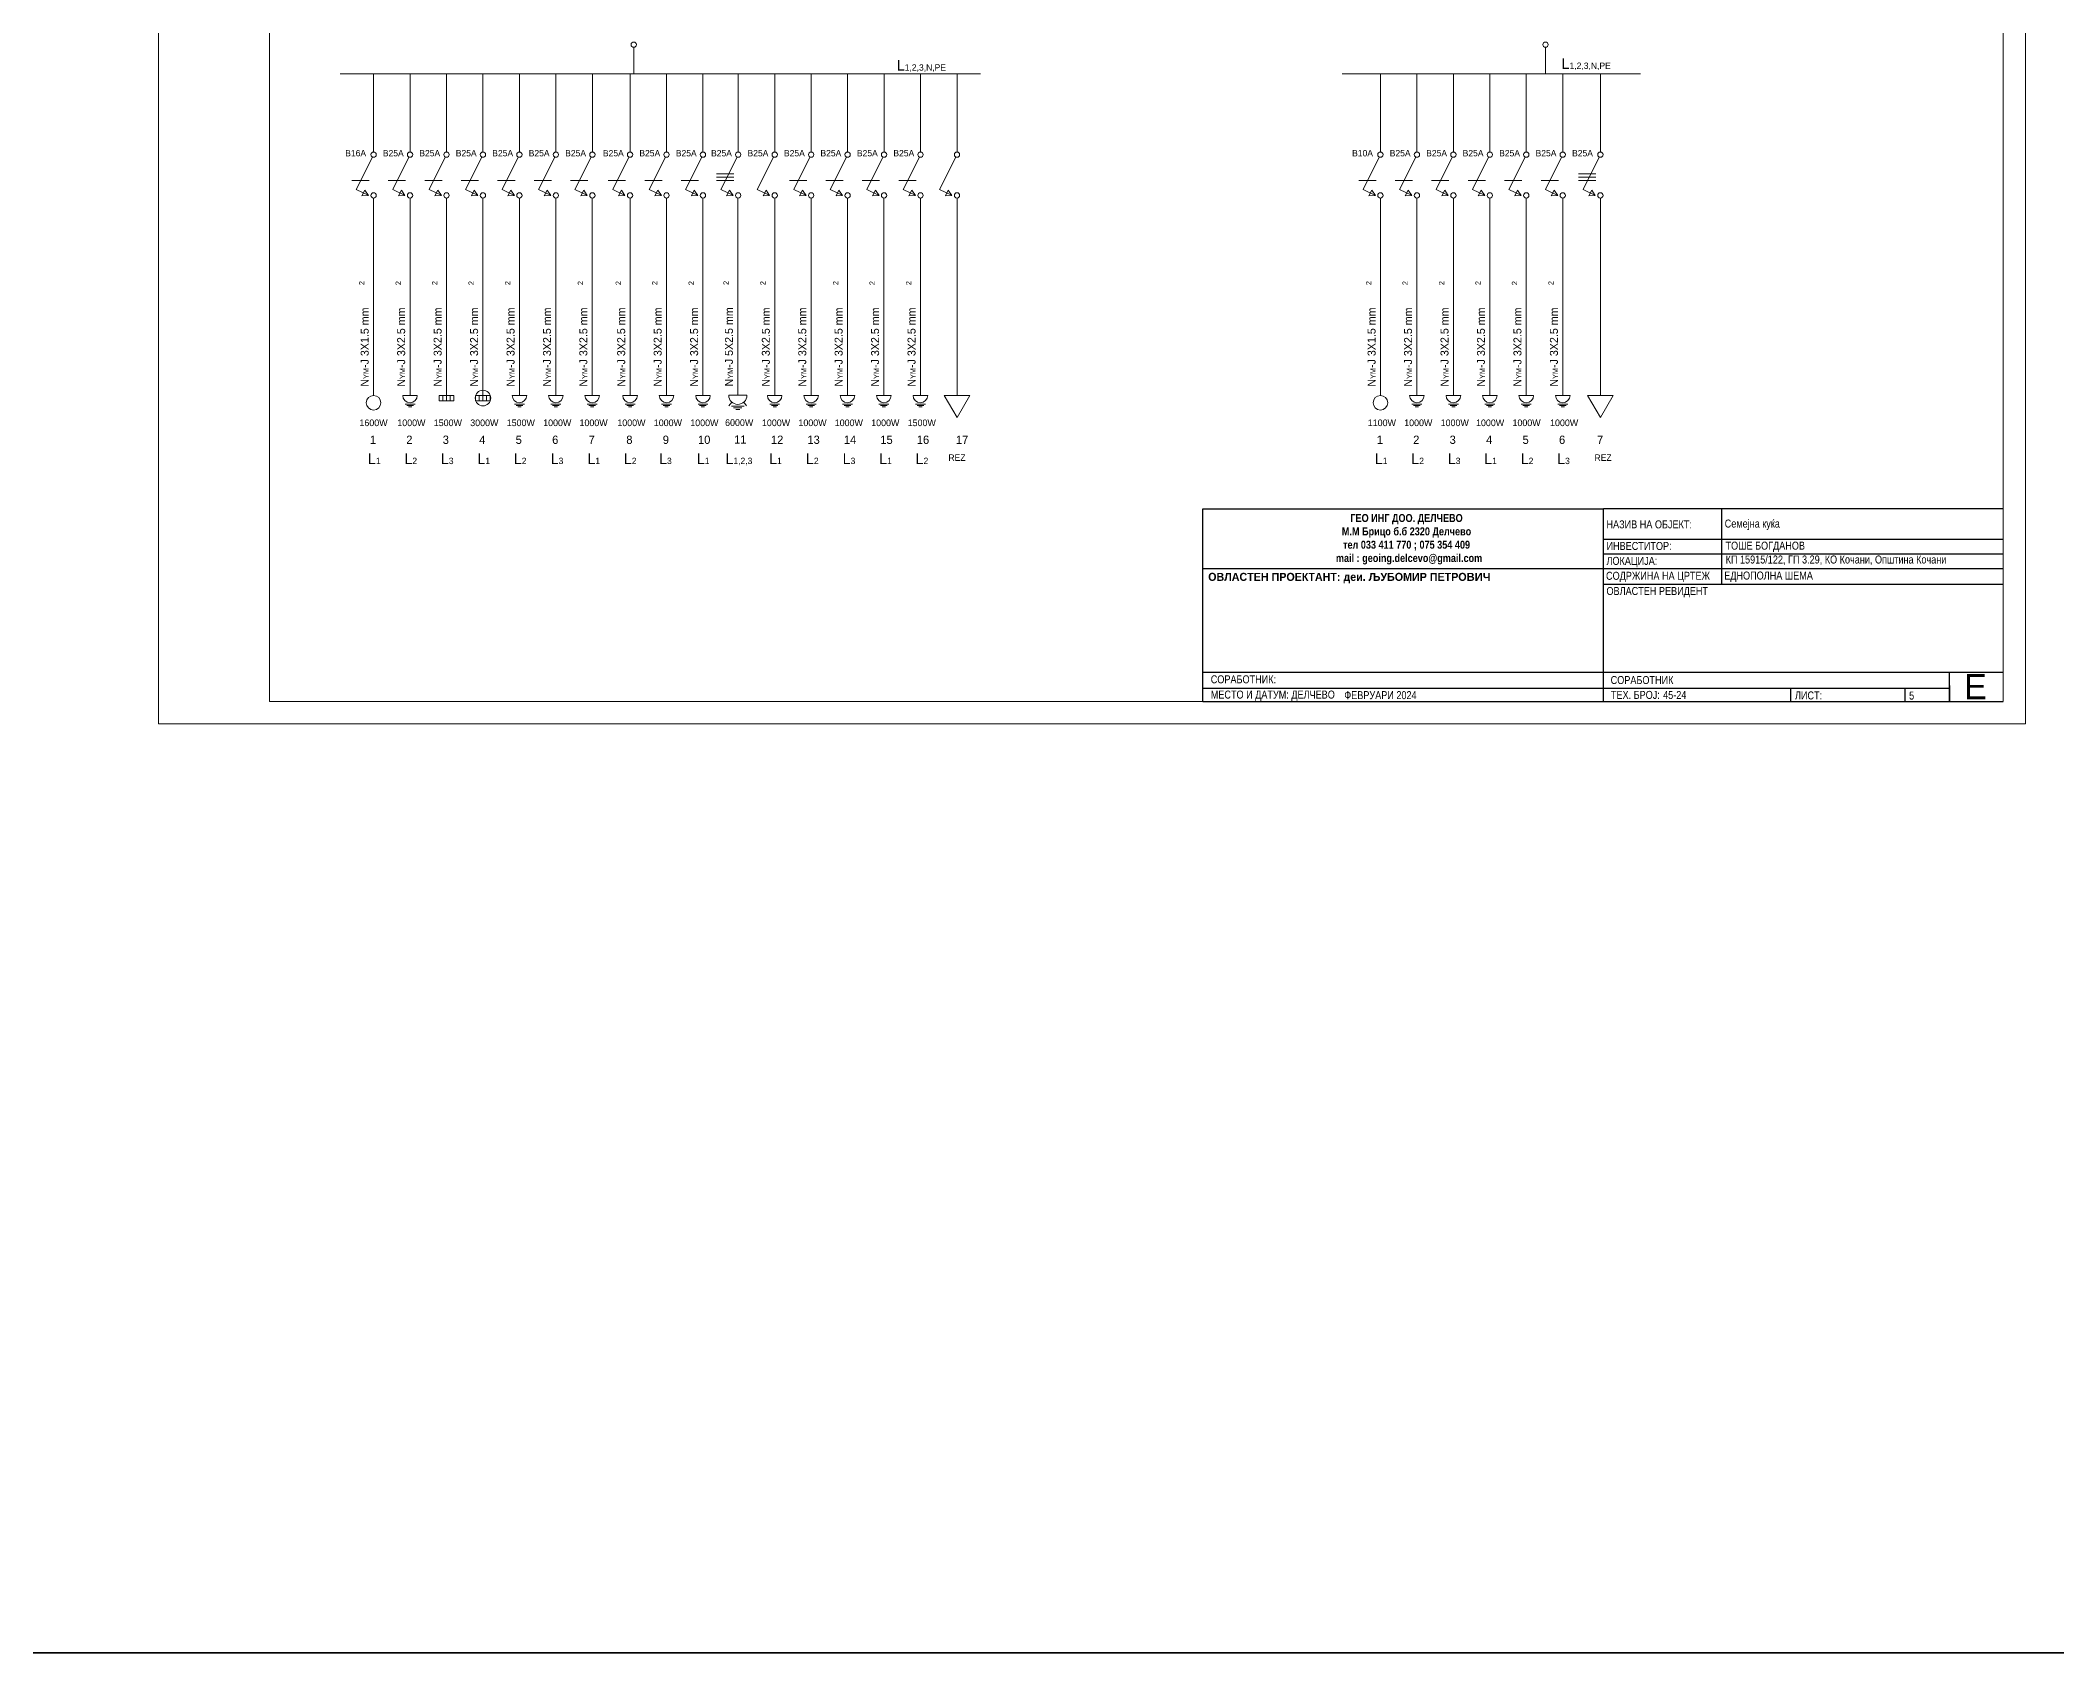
# Model space of a CAD drawing. Header units: millimetres. Extents: x -22688 to 165477, y -34508 to 218425.
# Drawn here: x 72984 to 95663, y 77748 to 95883 of the extents above; entities that cross this region are included whole.
import ezdxf

# ---------------------------------------------------------------- set-up
doc = ezdxf.new("R2010")
doc.units = ezdxf.units.MM
doc.header["$MEASUREMENT"] = 0
doc.layers.add('4 _ - Фрагмент - Разрез.2D Elements', color=7, linetype='Continuous')
doc.layers.add('4 _ - Фрагмент - Чертежи.2D Elements', color=7, linetype='Continuous')
for name, color, linetype, lineweight in [('GROMOBRAN', 5, 'Continuous', 35), ('Pecat_Pen_No__1', 7, 'Continuous', 13), ('Roofs_Pen_No__1', 7, 'Continuous', 13), ('Stran sema', 7, 'Continuous', 13)]:
    doc.layers.add(name, color=color, linetype=linetype, lineweight=lineweight)
doc.styles.add('GENERATED_STYLE_4', font='arial.ttf')
doc.styles.add('GENERATED_STYLE_5', font='')
doc.styles.get('GENERATED_STYLE_5').set_extended_font_data('MAC C Swiss cyrillic', bold=True)

# ---------------------------------------------------------------- blocks, each defined once
blk = doc.blocks.new('ANTETKA')
at = {"layer": '4 _ - Фрагмент - Чертежи.2D Elements', "linetype": 'Continuous', "lineweight": 25, "ltscale": 0.01}
for p, q in [((76355, 4608), (71861, 4608)), ((71861, 2441), (71861, 4608)), ((71861, 3762), (76355, 3762)), ((73965, 2593), (73965, 2441)), ((75252, 2593), (75252, 2441))]:
    blk.add_line(p, q, dxfattribs=at)
at = {"layer": '4 _ - Фрагмент - Чертежи.2D Elements', "linetype": 'Continuous', "lineweight": 25, "ltscale": 0.01, "flags": 128}
for points in [[(67355, 4608), (71861, 4608)], [(67355, 2441), (67355, 4608), (71861, 4608)], [(73189, 4608), (73189, 3762)], [(71861, 4267), (76355, 4267)], [(71861, 4102), (76355, 4102)], [(67355, 3937), (71861, 3937)], [(71861, 3937), (76355, 3937)], [(67355, 2773), (76355, 2773)], [(75752, 2623), (75752, 2441), (75752, 2773)], [(67355, 2593), (75752, 2593)], [(67355, 2441), (76355, 2441)]]:
    blk.add_lwpolyline(points, dxfattribs=at)
at = {"layer": '4 _ - Фрагмент - Разрез.2D Elements', "linetype": 'Continuous', "lineweight": 35, "char_height": 90}
for s, insert, attachment_point, style in [('\\A1;\\pxqc;{\\fCentury Gothic|b1|i0|c204|p34;\\W0.85;ГЕО ИНГ ДОО. ДЕЛЧЕВО\\PМ.М Брицо б.б 2320 Делчево \\Pтел 033 411 770 ; 075 354 409 \\P  mail : geoing.delcevo@gmail.com}', (69646, 4266), 5, 'GENERATED_STYLE_5'), ('\\A1;{\\W0.850000x;\\pql;\\fCentury Gothic|b0|i0|c204|p34;НАЗИВ НА ОБЈЕКТ:}', (71895, 4433), 4, 'GENERATED_STYLE_4'), ('\\A1;{\\W0.850000x;\\pql;\\fCentury Gothic|b0|i0|c204|p34;Семејна куќа}', (73225, 4429), 4, 'GENERATED_STYLE_4'), ('\\A1;{\\W0.850000x;\\pql;\\fCentury Gothic|b0|i0|c204|p34;ИНВЕСТИТОР:}', (71895, 4190), 4, 'GENERATED_STYLE_4'), ('\\A1;{\\W0.850000x;\\pql;\\fCentury Gothic|b0|i0|c204|p34;ТОШЕ БОГДАНОВ}', (73234, 4181), 4, 'GENERATED_STYLE_4'), ('\\A1;\\pxql;{\\fCentury Gothic|b0|i0|c204|p34;\\W0.85;КП 15915\\fCentury Gothic|b0|i0|c0|p34;/122\\fCentury Gothic|b0|i0|c204|p34;, ГП 3.29, КО Кочани, Општина Кочани}', (73235, 4030), 4, 'GENERATED_STYLE_4'), ('\\A1;\\pxql;{\\fCentury Gothic|b1|i0|c204|p34;ОВЛАСТЕН ПРОЕКТАНТ: \\A0;деи. ЉУБОМИР ПЕТРО\\fArial|b1|i0|c204|p34;ВИЧ}', (67415, 3830), 4, 'GENERATED_STYLE_4'), ('\\A1;{\\W0.850000x;\\pql;\\fCentury Gothic|b0|i0|c204|p34;СОДРЖИНА НА ЦРТЕЖ}', (71890, 3842), 4, 'GENERATED_STYLE_4'), ('\\A1;{\\W0.850000x;\\pql;\\fCentury Gothic|b0|i0|c204|p34;ЛОКАЦИЈА:}', (71895, 4010), 4, 'GENERATED_STYLE_4'), ('\\A1;{\\W0.850000x;\\pql;\\fCentury Gothic|b0|i0|c204|p34;ОВЛАСТЕН РЕВИДЕНТ\\P\\pqc;\\fCentury Gothic|b0|i0|c204|p34;}', (71895, 3671), 4, 'GENERATED_STYLE_4'), ('\\A1;{\\W0.850000x;\\pql;\\fCentury Gothic|b0|i0|c204|p34;СОРАБОТНИК:}', (67444, 2690), 4, 'GENERATED_STYLE_4'), ('\\A1;{\\W0.850000x;\\pql;\\fCentury Gothic|b0|i0|c204|p34;СОРАБОТНИК}', (71942, 2682), 4, 'GENERATED_STYLE_4'), ('\\A1;{\\W0.850000x;\\pql;\\fCentury Gothic|b0|i0|c204|p34;МЕСТО И ДАТУМ: ДЕЛЧЕВО}', (67444, 2506), 4, 'GENERATED_STYLE_4'), ('\\A1;{\\W0.850000x;\\pql;\\fCentury Gothic|b0|i0|c204|p34;ФЕВРУАРИ 2024\\P\\pql;\\fCentury Gothic|b0|i0|c204|p34;}', (68946, 2512), 4, 'GENERATED_STYLE_4'), ('\\A1;{\\W0.850000x;\\pql;\\fCentury Gothic|b0|i0|c204|p34;ТЕХ. БРОЈ: }', (71945, 2515), 4, 'GENERATED_STYLE_4'), ('\\A1;{\\W0.850000x;\\pql;\\fCentury Gothic|b0|i0|c204|p34;45-24\\P\\pql;\\fCentury Gothic|b0|i0|c204|p34;}', (72532, 2514), 4, 'GENERATED_STYLE_4'), ('\\A1;{\\W0.850000x;\\pql;\\fCentury Gothic|b0|i0|c204|p34;ЛИСТ: }', (74015, 2509), 4, 'GENERATED_STYLE_4')]:
    blk.add_mtext(s, dxfattribs=dict(at, insert=insert, attachment_point=attachment_point, style=style))
at = {"layer": 'Pecat_Pen_No__1', "linetype": 'Continuous', "insert": (76045, 2608), "char_height": 283.7, "attachment_point": 5, "style": 'GENERATED_STYLE_5'}
blk.add_mtext('{\\fMAC C Swiss|b0|i0|c0|p34;E}', dxfattribs=at)

msp = doc.modelspace()

# ---------------------------------------------------------------- linework, layer by layer
at = {"layer": 'GROMOBRAN', "color": 104, "true_color": 0x029e21}
msp.add_lwpolyline([(-22687.9, 110912), (108041.9, 110912), (108041.9, 77747.6), (-22687.9, 77747.6)], close=True, dxfattribs=at)
at = {"layer": 'Roofs_Pen_No__1'}
for points in [[(74312.3, 88196), (95312.3, 88196), (95312.3, 103046), (74312.3, 103046)], [(75562.3, 88446), (95062.3, 88446), (95062.3, 102796), (75562.3, 102796)]]:
    msp.add_lwpolyline(points, close=True, dxfattribs=at)
at = {"layer": 'Stran sema', "color": 0}
for p, q in [((79658.2, 95505.4), (79658.2, 95804.2)), ((89913.8, 95505.4), (89913.8, 95804.2)), ((76357.9, 95505.4), (83558.3, 95505.4)), ((87626.8, 95505.4), (90980.1, 95505.4))]:
    msp.add_line(p, q, dxfattribs=at)
at = {"layer": 'Stran sema'}
for p, q in [((76731.6, 95505.4), (76731.6, 94626.8)), ((77141.8, 95505.4), (77141.8, 94626.8)), ((77552, 95505.4), (77552, 94626.8)), ((77962.1, 95505.4), (77962.1, 94626.8)), ((78372.3, 95505.4), (78372.3, 94626.8)), ((78782.4, 95505.4), (78782.4, 94626.8)), ((79192.6, 95505.4), (79192.6, 94626.8)), ((79616.7, 95505.4), (79616.7, 94626.8)), ((80026.9, 95505.4), (80026.9, 94626.8)), ((80437, 95505.4), (80437, 94626.8)), ((80833.2, 95505.4), (80833.2, 94626.8)), ((81243.4, 95505.4), (81243.4, 94626.8)), ((81653.5, 95505.4), (81653.5, 94626.8)), ((82063.7, 95505.4), (82063.7, 94626.8)), ((82473.8, 95505.4), (82473.8, 94626.8)), ((82884, 95505.4), (82884, 94626.8)), ((83294.1, 95505.4), (83294.1, 94626.8)), ((88056.9, 95505.4), (88056.9, 94626.8)), ((88467, 95505.4), (88467, 94626.8)), ((88877.2, 95505.4), (88877.2, 94626.8)), ((89287.3, 95505.4), (89287.3, 94626.8)), ((89697.5, 95505.4), (89697.5, 94626.8)), ((90107.6, 95505.4), (90107.6, 94626.8)), ((90530.5, 95505.4), (90530.5, 94626.8)), ((77141.8, 94626.8), (77141.8, 94626.8)), ((77552, 94626.8), (77552, 94626.8)), ((77962.1, 94626.8), (77962.1, 94626.8)), ((78372.3, 94626.8), (78372.3, 94626.8)), ((78782.4, 94626.8), (78782.4, 94626.8)), ((79192.6, 94626.8), (79192.6, 94626.8)), ((79616.7, 94626.8), (79616.7, 94626.8)), ((80026.9, 94626.8), (80026.9, 94626.8)), ((80437, 94626.8), (80437, 94626.8)), ((80833.2, 94626.8), (80833.2, 94626.8)), ((81243.4, 94626.8), (81243.4, 94626.8)), ((81653.5, 94626.8), (81653.5, 94626.8)), ((82063.7, 94626.8), (82063.7, 94626.8)), ((82473.8, 94626.8), (82473.8, 94626.8)), ((82884, 94626.8), (82884, 94626.8)), ((83294.1, 94626.8), (83294.1, 94626.8)), ((88467, 94626.8), (88467, 94626.8)), ((88877.2, 94626.8), (88877.2, 94626.8)), ((89287.3, 94626.8), (89287.3, 94626.8)), ((89697.5, 94626.8), (89697.5, 94626.8)), ((90107.6, 94626.8), (90107.6, 94626.8)), ((90530.5, 94626.8), (90530.5, 94626.8)), ((76536.4, 94206.8), (76718.3, 94570.1)), ((76946.6, 94206.8), (77128.4, 94570.1)), ((77356.7, 94206.8), (77538.6, 94570.1)), ((77766.9, 94206.8), (77948.7, 94570.1)), ((78177, 94206.8), (78358.9, 94570.1)), ((78587.2, 94206.8), (78769, 94570.1)), ((78997.4, 94206.8), (79179.2, 94570.1)), ((79421.5, 94206.8), (79603.3, 94570.1)), ((79831.7, 94206.8), (80013.5, 94570.1)), ((80241.8, 94206.8), (80423.6, 94570.1)), ((80588.4, 94379.8), (80783.6, 94379.8)), ((80638, 94206.8), (80819.8, 94570.1)), ((81048.1, 94206.8), (81230, 94570.1)), ((81458.3, 94206.8), (81640.1, 94570.1)), ((81868.4, 94206.8), (82050.3, 94570.1)), ((82278.6, 94206.8), (82460.4, 94570.1)), ((82688.8, 94206.8), (82870.6, 94570.1)), ((83098.9, 94206.8), (83280.7, 94570.1)), ((87861.6, 94206.8), (88043.5, 94570.1)), ((88271.8, 94206.8), (88453.6, 94570.1)), ((88681.9, 94206.8), (88863.8, 94570.1)), ((89092.1, 94206.8), (89273.9, 94570.1)), ((89502.3, 94206.8), (89684.1, 94570.1)), ((89912.4, 94206.8), (90094.2, 94570.1)), ((90285.7, 94379.8), (90480.9, 94379.8)), ((90335.3, 94206.8), (90517.1, 94570.1)), ((76486.8, 94305), (76682, 94305)), ((76670.1, 94139.9), (76536.4, 94206.8)), ((76897, 94305), (77092.2, 94305)), ((77080.3, 94139.9), (76946.6, 94206.8)), ((77307.1, 94305), (77502.4, 94305)), ((77490.4, 94139.9), (77356.7, 94206.8)), ((77717.3, 94305), (77912.5, 94305)), ((77900.6, 94139.9), (77766.9, 94206.8)), ((78127.4, 94305), (78322.7, 94305)), ((78310.7, 94139.9), (78177, 94206.8)), ((78537.6, 94305), (78732.8, 94305)), ((78720.9, 94139.9), (78587.2, 94206.8)), ((78947.7, 94305), (79143, 94305)), ((79131.1, 94139.9), (78997.4, 94206.8)), ((79371.9, 94305), (79567.1, 94305)), ((79555.2, 94139.9), (79421.5, 94206.8)), ((79782, 94305), (79977.3, 94305)), ((79965.3, 94139.9), (79831.7, 94206.8)), ((80192.2, 94305), (80387.4, 94305)), ((80375.5, 94139.9), (80241.8, 94206.8)), ((80588.4, 94342.4), (80783.6, 94342.4)), ((80588.4, 94305), (80783.6, 94305)), ((80771.7, 94139.9), (80638, 94206.8)), ((81181.8, 94139.9), (81048.1, 94206.8)), ((81408.7, 94305), (81603.9, 94305)), ((81592, 94139.9), (81458.3, 94206.8)), ((81818.8, 94305), (82014.1, 94305)), ((82002.1, 94139.9), (81868.4, 94206.8)), ((82229, 94305), (82424.2, 94305)), ((82412.3, 94139.9), (82278.6, 94206.8)), ((82639.1, 94305), (82834.4, 94305)), ((82822.4, 94139.9), (82688.8, 94206.8)), ((83232.6, 94139.9), (83098.9, 94206.8)), ((87812, 94305), (88007.2, 94305)), ((87995.3, 94139.9), (87861.6, 94206.8)), ((88222.2, 94305), (88417.4, 94305)), ((88405.5, 94139.9), (88271.8, 94206.8)), ((88632.3, 94305), (88827.6, 94305)), ((88815.6, 94139.9), (88681.9, 94206.8)), ((89042.5, 94305), (89237.7, 94305)), ((89225.8, 94139.9), (89092.1, 94206.8)), ((89452.6, 94305), (89647.9, 94305)), ((89635.9, 94139.9), (89502.3, 94206.8)), ((89862.8, 94305), (90058, 94305)), ((90046.1, 94139.9), (89912.4, 94206.8)), ((90285.7, 94342.4), (90480.9, 94342.4)), ((90285.7, 94305), (90480.9, 94305)), ((90469, 94139.9), (90335.3, 94206.8)), ((76731.6, 94109.1), (76731.6, 91888.6)), ((77141.8, 94109.1), (77141.8, 91888.6)), ((77552, 94109.1), (77552, 91888.6)), ((77962.1, 94109.1), (77962.1, 91888.6)), ((78372.3, 94109.1), (78372.3, 91888.6)), ((78782.4, 94109.1), (78782.4, 91888.6)), ((79191, 94109), (79191, 91888.6)), ((79616.7, 94109.1), (79616.7, 91888.6)), ((80026.9, 94109.1), (80026.9, 91888.6)), ((80437, 94109.1), (80437, 91888.6)), ((80828.7, 94111.3), (80828.7, 91890.9)), ((81243.4, 94109.1), (81243.4, 91888.6)), ((81653.5, 94109.1), (81653.5, 91888.6)), ((82062.1, 94109), (82062.1, 91888.6)), ((82472.2, 94109), (82472.2, 91888.6)), ((82882.4, 94109), (82882.4, 91888.6)), ((83294.1, 94109.1), (83294.1, 91888.6)), ((88056.9, 94109.1), (88056.9, 91888.6)), ((88467, 94109.1), (88467, 91888.6)), ((88877.2, 94109.1), (88877.2, 91888.6)), ((89287.3, 94109.1), (89287.3, 91888.6)), ((89697.5, 94109.1), (89697.5, 91888.6)), ((90107.6, 94109.1), (90107.6, 91888.6)), ((90530.5, 94109.1), (90530.5, 91888.6)), ((77059.6, 91888.6), (77224, 91888.6)), ((77469.7, 91888.6), (77634.2, 91888.6)), ((77469.7, 91888.6), (77469.7, 91829.1)), ((77510.8, 91888.6), (77510.8, 91829.1)), ((77552, 91888.6), (77552, 91829.1)), ((77593.1, 91888.6), (77593.1, 91829.1)), ((77634.2, 91888.6), (77634.2, 91829.1)), ((77879.9, 91888.6), (78044.3, 91888.6)), ((77879.9, 91888.6), (77879.9, 91829.1)), ((77921, 91888.6), (77921, 91829.1)), ((77962.1, 91888.6), (77962.1, 91829.1)), ((78003.2, 91888.6), (78003.2, 91829.1)), ((78044.3, 91888.6), (78044.3, 91829.1)), ((78290, 91888.6), (78454.5, 91888.6)), ((78700.2, 91888.6), (78864.6, 91888.6)), ((79108.8, 91888.6), (79273.2, 91888.6)), ((79534.5, 91888.6), (79698.9, 91888.6)), ((79944.6, 91888.6), (80109.1, 91888.6)), ((80354.8, 91888.6), (80519.2, 91888.6)), ((80725.9, 91890.9), (80931.5, 91890.9)), ((81161.1, 91888.6), (81325.6, 91888.6)), ((81571.3, 91888.6), (81735.7, 91888.6)), ((81979.8, 91888.6), (82144.3, 91888.6)), ((82390, 91888.6), (82554.4, 91888.6)), ((82800.1, 91888.6), (82964.6, 91888.6)), ((88384.8, 91888.6), (88549.2, 91888.6)), ((88794.9, 91888.6), (88959.4, 91888.6)), ((89205.1, 91888.6), (89369.5, 91888.6)), ((89615.2, 91888.6), (89779.7, 91888.6)), ((90025.4, 91888.6), (90189.9, 91888.6)), ((77085.7, 91791.5), (77197.9, 91791.5)), ((77104.4, 91776.5), (77179.2, 91776.5)), ((77123.1, 91761.6), (77160.5, 91761.6)), ((77469.7, 91829.1), (77634.2, 91829.1)), ((77879.9, 91829.1), (78044.3, 91829.1)), ((78316.2, 91791.5), (78428.3, 91791.5)), ((78334.9, 91776.5), (78409.6, 91776.5)), ((78353.6, 91761.6), (78391, 91761.6)), ((78726.4, 91791.5), (78838.5, 91791.5)), ((78745, 91776.5), (78819.8, 91776.5)), ((78763.7, 91761.6), (78801.1, 91761.6)), ((79134.9, 91791.4), (79247, 91791.4)), ((79153.6, 91776.5), (79228.4, 91776.5)), ((79172.3, 91761.5), (79209.7, 91761.5)), ((79560.6, 91791.5), (79672.8, 91791.5)), ((79579.3, 91776.5), (79654.1, 91776.5)), ((79598, 91761.6), (79635.4, 91761.6)), ((79970.8, 91791.5), (80082.9, 91791.5)), ((79989.5, 91776.5), (80064.2, 91776.5)), ((80008.2, 91761.6), (80045.6, 91761.6)), ((80381, 91791.5), (80493.1, 91791.5)), ((80399.6, 91776.5), (80474.4, 91776.5)), ((80418.3, 91761.6), (80455.7, 91761.6)), ((80762.5, 91812.3), (80729.4, 91772.9)), ((80758.6, 91769.4), (80898.8, 91769.4)), ((80782, 91750.8), (80875.4, 91750.8)), ((80805.3, 91732.1), (80852.1, 91732.1)), ((80894.9, 91812.3), (80928, 91772.9)), ((81187.3, 91791.5), (81299.4, 91791.5)), ((81206, 91776.5), (81280.7, 91776.5)), ((81224.7, 91761.6), (81262, 91761.6)), ((81597.4, 91791.5), (81709.6, 91791.5)), ((81616.1, 91776.5), (81690.9, 91776.5)), ((81634.8, 91761.6), (81672.2, 91761.6)), ((82006, 91791.4), (82118.1, 91791.4)), ((82024.7, 91776.5), (82099.4, 91776.5)), ((82043.4, 91761.5), (82080.8, 91761.5)), ((82416.2, 91791.4), (82528.3, 91791.4)), ((82434.8, 91776.5), (82509.6, 91776.5)), ((82453.5, 91761.5), (82490.9, 91761.5)), ((82826.3, 91791.4), (82938.4, 91791.4)), ((82845, 91776.5), (82919.7, 91776.5)), ((82863.7, 91761.5), (82901.1, 91761.5)), ((88410.9, 91791.5), (88523.1, 91791.5)), ((88429.6, 91776.5), (88504.4, 91776.5)), ((88448.3, 91761.6), (88485.7, 91761.6)), ((88821.1, 91791.5), (88933.2, 91791.5)), ((88839.8, 91776.5), (88914.5, 91776.5)), ((88858.5, 91761.6), (88895.8, 91761.6)), ((89231.3, 91791.5), (89343.4, 91791.5)), ((89249.9, 91776.5), (89324.7, 91776.5)), ((89268.6, 91761.6), (89306, 91761.6)), ((89641.4, 91791.5), (89753.5, 91791.5)), ((89660.1, 91776.5), (89734.8, 91776.5)), ((89678.8, 91761.6), (89716.2, 91761.6)), ((90051.6, 91791.5), (90163.7, 91791.5)), ((90070.3, 91776.5), (90145, 91776.5)), ((90088.9, 91761.6), (90126.3, 91761.6))]:
    msp.add_line(p, q, dxfattribs=at)
for points in [[(76674.6, 94137.6), (76634.1, 94199.1), (76601.1, 94133.2)], [(77084.8, 94137.6), (77044.2, 94199.1), (77011.3, 94133.2)], [(77494.9, 94137.6), (77454.4, 94199.1), (77421.4, 94133.2)], [(77905.1, 94137.6), (77864.5, 94199.1), (77831.6, 94133.2)], [(78315.2, 94137.6), (78274.7, 94199.1), (78241.7, 94133.2)], [(78725.4, 94137.6), (78684.8, 94199.1), (78651.9, 94133.2)], [(79135.5, 94137.6), (79095, 94199.1), (79062, 94133.2)], [(79559.7, 94137.6), (79519.1, 94199.1), (79486.2, 94133.2)], [(79969.8, 94137.6), (79929.3, 94199.1), (79896.3, 94133.2)], [(80380, 94137.6), (80339.4, 94199.1), (80306.5, 94133.2)], [(80776.2, 94137.6), (80735.6, 94199.1), (80702.7, 94133.2)], [(81186.3, 94137.6), (81145.8, 94199.1), (81112.8, 94133.2)], [(81596.5, 94137.6), (81555.9, 94199.1), (81523, 94133.2)], [(82006.6, 94137.6), (81966.1, 94199.1), (81933.1, 94133.2)], [(82416.8, 94137.6), (82376.2, 94199.1), (82343.3, 94133.2)], [(82826.9, 94137.6), (82786.4, 94199.1), (82753.4, 94133.2)], [(83237.1, 94137.6), (83196.5, 94199.1), (83163.6, 94133.2)], [(87999.8, 94137.6), (87959.3, 94199.1), (87926.3, 94133.2)], [(88410, 94137.6), (88369.4, 94199.1), (88336.5, 94133.2)], [(88820.1, 94137.6), (88779.6, 94199.1), (88746.6, 94133.2)], [(89230.3, 94137.6), (89189.7, 94199.1), (89156.8, 94133.2)], [(89640.4, 94137.6), (89599.9, 94199.1), (89566.9, 94133.2)], [(90050.6, 94137.6), (90010, 94199.1), (89977.1, 94133.2)], [(90473.5, 94137.6), (90432.9, 94199.1), (90400, 94133.2)], [(83294.1, 91640.7), (83437.2, 91888.6), (83151, 91888.6)], [(90530.5, 91640.7), (90673.6, 91888.6), (90387.4, 91888.6)]]:
    msp.add_lwpolyline(points, close=True, dxfattribs=at)
for centre, radius in [((79658.2, 95834.1), 29.9), ((89913.8, 95834.1), 29.9), ((76731.6, 94596.9), 29.9), ((77141.8, 94596.9), 29.9), ((77552, 94596.9), 29.9), ((77962.1, 94596.9), 29.9), ((78372.3, 94596.9), 29.9), ((78782.4, 94596.9), 29.9), ((79192.6, 94596.9), 29.9), ((79616.7, 94596.9), 29.9), ((80026.9, 94596.9), 29.9), ((80437, 94596.9), 29.9), ((80833.2, 94596.9), 29.9), ((81243.4, 94596.9), 29.9), ((81653.5, 94596.9), 29.9), ((82063.7, 94596.9), 29.9), ((82473.8, 94596.9), 29.9), ((82884, 94596.9), 29.9), ((83294.1, 94596.9), 29.9), ((88056.9, 94596.9), 29.9), ((88467, 94596.9), 29.9), ((88877.2, 94596.9), 29.9), ((89287.3, 94596.9), 29.9), ((89697.5, 94596.9), 29.9), ((90107.6, 94596.9), 29.9), ((90530.5, 94596.9), 29.9), ((76731.6, 94139), 29.9), ((77141.8, 94139), 29.9), ((77552, 94139), 29.9), ((77962.1, 94139), 29.9), ((78372.3, 94139), 29.9), ((78782.4, 94139), 29.9), ((79192.6, 94139), 29.9), ((79616.7, 94139), 29.9), ((80026.9, 94139), 29.9), ((80437, 94139), 29.9), ((80833.2, 94139), 29.9), ((81243.4, 94139), 29.9), ((81653.5, 94139), 29.9), ((82063.7, 94139), 29.9), ((82473.8, 94139), 29.9), ((82884, 94139), 29.9), ((83294.1, 94139), 29.9), ((88056.9, 94139), 29.9), ((88467, 94139), 29.9), ((88877.2, 94139), 29.9), ((89287.3, 94139), 29.9), ((89697.5, 94139), 29.9), ((90107.6, 94139), 29.9), ((90530.5, 94139), 29.9), ((76731.6, 91806.4), 82.2), ((77962.1, 91858.8), 87.4), ((88056.9, 91806.4), 82.2)]:
    msp.add_circle(centre, radius, dxfattribs=at)
for centre, radius in [((77141.8, 91888.6), 82.2), ((78372.3, 91888.6), 82.2), ((78782.4, 91888.6), 82.2), ((79191, 91888.6), 82.2), ((79616.7, 91888.6), 82.2), ((80026.9, 91888.6), 82.2), ((80437, 91888.6), 82.2), ((80828.7, 91890.9), 102.8), ((81243.4, 91888.6), 82.2), ((81653.5, 91888.6), 82.2), ((82062.1, 91888.6), 82.2), ((82472.2, 91888.6), 82.2), ((82882.4, 91888.6), 82.2), ((88467, 91888.6), 82.2), ((88877.2, 91888.6), 82.2), ((89287.3, 91888.6), 82.2), ((89697.5, 91888.6), 82.2), ((90107.6, 91888.6), 82.2)]:
    msp.add_arc(centre, radius, 180, 0, dxfattribs=at)

# ---------------------------------------------------------------- block references
msp.add_blockref('ANTETKA', (18704.3, 86005))

# ---------------------------------------------------------------- texts
at = {"layer": '4 _ - Фрагмент - Разрез.2D Elements', "linetype": 'Continuous', "lineweight": 35, "char_height": 90, "attachment_point": 4, "style": 'GENERATED_STYLE_4'}
for s, insert in [('\\A1;\\pxql;{\\fCentury Gothic|b0|i0|c204|p34;\\W0.85;ЕДНОПОЛНА ШЕМА}', (91923.8, 89849.9)), ('\\A1;\\pxql;{\\fCentury Gothic|b0|i0|c0|p34;\\W0.85;5}', (94003.3, 88512.2))]:
    msp.add_mtext(s, dxfattribs=dict(at, insert=insert))
at = {"layer": 'Stran sema', "attachment_point": 1}
for s, insert, char_height, width in [('L{\\H0.6x;1,2,3,N,PE}', (82617.6, 95661.3), 119.6, 665.674), ('L{\\H0.6x;1,2,3,N,PE}', (90094.7, 95680.7), 119.6, 665.674), ('B16A', (76413, 94649.6), 71.76, 298.587), ('B25A', (76836.2, 94649.6), 71.76, 298.587), ('B25A', (77246.3, 94649.6), 71.76, 298.587), ('B25A', (77656.5, 94649.6), 71.76, 298.587), ('B25A', (78066.7, 94649.6), 71.76, 298.587), ('B25A', (78476.8, 94649.6), 71.76, 298.587), ('B25A', (78887, 94649.6), 71.76, 298.587), ('B25A', (79311.1, 94649.6), 71.76, 298.587), ('B25A', (79721.3, 94649.6), 71.76, 298.587), ('B25A', (80131.4, 94649.6), 71.76, 298.587), ('B25A', (80527.6, 94649.6), 71.76, 298.587), ('B25A', (80937.7, 94649.6), 71.76, 298.587), ('B25A', (81347.9, 94649.6), 71.76, 298.587), ('B25A', (81758.1, 94649.6), 71.76, 298.587), ('B25A', (82168.2, 94649.6), 71.76, 298.587), ('B25A', (82578.4, 94649.6), 71.76, 298.587), ('B10A', (87738.2, 94649.6), 71.76, 298.587), ('B25A', (88161.4, 94649.6), 71.76, 298.587), ('B25A', (88571.6, 94649.6), 71.76, 298.587), ('B25A', (88981.7, 94649.6), 71.76, 298.587), ('B25A', (89391.9, 94649.6), 71.76, 298.587), ('B25A', (89802, 94649.6), 71.76, 298.587), ('B25A', (90212.2, 94649.6), 71.76, 298.587), ('1600W', (76572.9, 91618.2), 74.75, 183.509), ('{\\fArial|b0|i0|c0|p34;1}', (76689.6, 91436.8), 93.438, 42.055), ('1000W', (76998.8, 91618.2), 74.75, 333.073), ('2', (77099.7, 91436.8), 93.4, 42.055), ('1{\\Ftxt|c204;5}00W', (77408.9, 91618.2), 74.75, 333.073), ('3', (77509.9, 91436.8), 93.4, 42.055), ('{\\Ftxt|c204;3}000W', (77819.1, 91618.2), 74.75, 333.073), ('4', (77920.1, 91436.8), 93.4, 42.055), ('1500W', (78229.2, 91618.2), 74.75, 333.073), ('5', (78330.2, 91436.8), 93.4, 42.055), ('1000W', (78639.4, 91618.2), 74.75, 333.073), ('6', (78740.4, 91436.8), 93.4, 42.055), ('1000W', (79047.9, 91618.1), 74.75, 333.073), ('7', (79150.5, 91436.8), 93.4, 42.055), ('1000W', (79473.7, 91618.2), 74.75, 333.073), ('8', (79574.7, 91436.8), 93.4, 42.055), ('1000W', (79883.8, 91618.2), 74.75, 333.073), ('9', (79984.8, 91436.8), 93.4, 42.055), ('1000W', (80294, 91618.2), 74.75, 333.073), ('10', (80381, 91436.8), 93.44, 42.055), ('6000W', (80685.7, 91620.4), 74.75, 333.073), ('11', (80786.7, 91439), 93.44, 42.055), ('1000W', (81100.3, 91618.2), 74.75, 333.073), ('12', (81201.3, 91436.8), 93.44, 42.055), ('1000W', (81510.5, 91618.2), 74.75, 333.073), ('13', (81611.5, 91436.8), 93.44, 42.055), ('1000W', (81919, 91618.1), 74.75, 333.073), ('14', (82021.6, 91436.8), 93.44, 42.055), ('1000W', (82329.2, 91618.1), 74.75, 333.073), ('15', (82431.8, 91436.8), 93.44, 42.055), ('1500W', (82739.3, 91618.1), 74.75, 333.073), ('16', (82841.9, 91436.8), 93.44, 42.055), ('17', (83282.4, 91436.8), 93.44, 42.055), ('1100W', (87914.5, 91618.2), 74.75, 183.509), ('{\\fArial|b0|i0|c0|p34;1}', (88014.8, 91436.8), 93.438, 42.055), ('1000W', (88324, 91618.2), 74.75, 333.073), ('2', (88425, 91436.8), 93.4, 42.055), ('1000W', (88734.1, 91618.2), 74.75, 333.073), ('3', (88835.1, 91436.8), 93.4, 42.055), ('1000W', (89131.9, 91618.2), 74.75, 183.509), ('4', (89245.3, 91436.8), 93.4, 42.055), ('1000W', (89542, 91618.2), 74.75, 183.509), ('5', (89655.4, 91436.8), 93.4, 42.055), ('1000W', (89964.6, 91618.2), 74.75, 333.073), ('6', (90065.6, 91436.8), 93.4, 42.055), ('7', (90493.4, 91436.8), 93.4, 42.055), ('L{\\H0.6x;1}', (76669, 91236.2), 119.6, 181.492), ('L{\\H0.6x;2}', (77079.1, 91236.2), 119.6, 181.492), ('L{\\H0.6x;3}', (77489.3, 91236.2), 119.6, 181.492), ('L{\\H0.6x;1}', (77899.4, 91236.2), 119.6, 181.492), ('L{\\H0.6x;2}', (78309.6, 91236.2), 119.6, 181.492), ('L{\\H0.6x;3}', (78724, 91236.2), 119.6, 388.594), ('L{\\H0.6x;1}', (79137, 91236.2), 119.6, 181.492), ('L{\\H0.6x;2}', (79547.2, 91236.2), 119.6, 181.492), ('L{\\H0.6x;3}', (79943.4, 91236.2), 119.6, 181.492), ('L{\\H0.6x;1}', (80367.5, 91236.2), 119.6, 181.492), ('L{\\H0.6x;1,2,3}', (80689.8, 91236.2), 119.6, 181.492), ('L{\\H0.6x;1}', (81180.7, 91236.2), 119.6, 181.492), ('L{\\H0.6x;2}', (81595.1, 91236.2), 119.6, 388.594), ('L{\\H0.6x;3}', (82008.1, 91236.2), 119.6, 181.492), ('L{\\H0.6x;1}', (82418.3, 91236.2), 119.6, 181.492), ('L{\\H0.6x;2}', (82828.4, 91236.2), 119.6, 181.492), ('REZ', (83197.6, 91224.9), 71.76, 205.872), ('L{\\H0.6x;1}', (87994.2, 91236.2), 119.6, 181.492), ('L{\\H0.6x;2}', (88404.3, 91236.2), 119.6, 181.492), ('L{\\H0.6x;3}', (88814.5, 91236.2), 119.6, 181.492), ('L{\\H0.6x;1}', (89224.6, 91236.2), 119.6, 181.492), ('L{\\H0.6x;2}', (89634.8, 91236.2), 119.6, 181.492), ('L{\\H0.6x;3}', (90045, 91236.2), 119.6, 181.492), ('REZ', (90464.9, 91224.9), 71.76, 205.872)]:
    msp.add_mtext(s, dxfattribs=dict(at, insert=insert, char_height=char_height, width=width))
at = {"layer": 'Stran sema', "attachment_point": 1, "rotation": 90}
for s, insert, char_height, width in [('{\\fArial|b0|i0|c0|p34;2}', (76568.9, 93129.1), 59.8, 80.713), ('{\\fArial|b0|i0|c0|p34;2}', (76979.1, 93129.1), 59.8, 80.713), ('{\\fArial|b0|i0|c0|p34;2}', (77389.2, 93129.1), 59.8, 80.713), ('{\\fArial|b0|i0|c0|p34;2}', (77799.4, 93129.1), 59.8, 80.713), ('{\\fArial|b0|i0|c0|p34;2}', (78209.6, 93129.1), 59.8, 80.713), ('{\\fArial|b0|i0|c0|p34;2}', (79028.3, 93129.1), 59.8, 80.713), ('{\\fArial|b0|i0|c0|p34;2}', (79454, 93129.1), 59.8, 80.713), ('{\\fArial|b0|i0|c0|p34;2}', (79864.2, 93129.1), 59.8, 80.713), ('{\\fArial|b0|i0|c0|p34;2}', (80274.3, 93129.1), 59.8, 80.713), ('{\\fArial|b0|i0|c0|p34;2}', (80666, 93131.4), 59.8, 80.713), ('{\\fArial|b0|i0|c0|p34;2}', (81080.6, 93129.1), 59.8, 80.713), ('{\\fArial|b0|i0|c0|p34;2}', (81899.3, 93129.1), 59.8, 80.713), ('{\\fArial|b0|i0|c0|p34;2}', (82309.5, 93129.1), 59.8, 80.713), ('{\\fArial|b0|i0|c0|p34;2}', (82719.7, 93129.1), 59.8, 80.713), ('{\\fArial|b0|i0|c0|p34;2}', (87894.1, 93129.1), 59.8, 80.713), ('{\\fArial|b0|i0|c0|p34;2}', (88304.3, 93129.1), 59.8, 80.713), ('{\\fArial|b0|i0|c0|p34;2}', (88714.4, 93129.1), 59.8, 80.713), ('{\\fArial|b0|i0|c0|p34;2}', (89124.6, 93129.1), 59.8, 80.713), ('{\\fArial|b0|i0|c0|p34;2}', (89534.8, 93129.1), 59.8, 80.713), ('{\\fArial|b0|i0|c0|p34;2}', (89944.9, 93129.1), 59.8, 80.713), ('{\\H0.75x;N\\H0.66667x;YM\\H1.5x;-J 3X1.5 mm}', (76587.2, 91987.3), 119.6, 1239.272), ('{\\H0.75x;N\\H0.66667x;YM\\H1.5x;-J 3X2.5 mm}', (76997.3, 91987.3), 119.6, 1239.272), ('{\\H0.75x;N\\H0.66667x;YM\\H1.5x;-J 3X2.5 mm}', (77407.5, 91987.3), 119.6, 1239.272), ('{\\H0.75x;N\\H0.66667x;YM\\H1.5x;-J 3X2.5 mm}', (77817.6, 91987.3), 119.6, 1239.272), ('{\\H0.75x;N\\H0.66667x;YM\\H1.5x;-J 3X2.5 mm}', (78227.8, 91987.3), 119.6, 1239.272), ('{\\H0.75x;N\\H0.66667x;YM\\H1.5x;-J 3X2.5 mm}', (78637.9, 91987.3), 119.6, 1239.272), ('{\\H0.75x;N\\H0.6667x;YM\\H1.4999x;-J 3X2.5 mm}', (79046.5, 91987.3), 119.6, 1239.272), ('{\\H0.75x;N\\H0.6667x;YM\\H1.4999x;-J 3X2.5 mm}', (79472.2, 91987.3), 119.6, 1239.272), ('{\\H0.75x;N\\H0.6667x;YM\\H1.4999x;-J 3X2.5 mm}', (79882.4, 91987.3), 119.6, 1239.272), ('{\\H0.75x;N\\H0.6667x;YM\\H1.4999x;-J 3X2.5 mm}', (80292.5, 91987.3), 119.6, 1239.272), ('{\\H0.75x;N\\H0.6667x;YM\\H1.4999x;-J 5X2.5 mm}', (80684.2, 91989.6), 119.6, 1239.272), ('{\\H0.75x;N\\H0.66667x;YM\\H1.5x;-J 3X2.5 mm}', (81098.9, 91987.3), 119.6, 1239.272), ('{\\H0.75x;N\\H0.66667x;YM\\H1.5x;-J 3X2.5 mm}', (81509, 91987.3), 119.6, 1239.272), ('{\\H0.75x;N\\H0.6667x;YM\\H1.4999x;-J 3X2.5 mm}', (81917.6, 91987.3), 119.6, 1239.272), ('{\\H0.75x;N\\H0.6667x;YM\\H1.4999x;-J 3X2.5 mm}', (82327.7, 91987.3), 119.6, 1239.272), ('{\\H0.75x;N\\H0.6667x;YM\\H1.4999x;-J 3X2.5 mm}', (82737.9, 91987.3), 119.6, 1239.272), ('{\\H0.75x;N\\H0.66667x;YM\\H1.5x;-J 3X1.5 mm}', (87912.4, 91987.3), 119.6, 1239.272), ('{\\H0.75x;N\\H0.66667x;YM\\H1.5x;-J 3X2.5 mm}', (88322.5, 91987.3), 119.6, 1239.272), ('{\\H0.75x;N\\H0.66667x;YM\\H1.5x;-J 3X2.5 mm}', (88732.7, 91987.3), 119.6, 1239.272), ('{\\H0.75x;N\\H0.66667x;YM\\H1.5x;-J 3X2.5 mm}', (89142.8, 91987.3), 119.6, 1239.272), ('{\\H0.75x;N\\H0.66667x;YM\\H1.5x;-J 3X2.5 mm}', (89553, 91987.3), 119.6, 1239.272), ('{\\H0.75x;N\\H0.66667x;YM\\H1.5x;-J 3X2.5 mm}', (89963.1, 91987.3), 119.6, 1239.272)]:
    msp.add_mtext(s, dxfattribs=dict(at, insert=insert, char_height=char_height, width=width))

doc.saveas('drawing.dxf')
